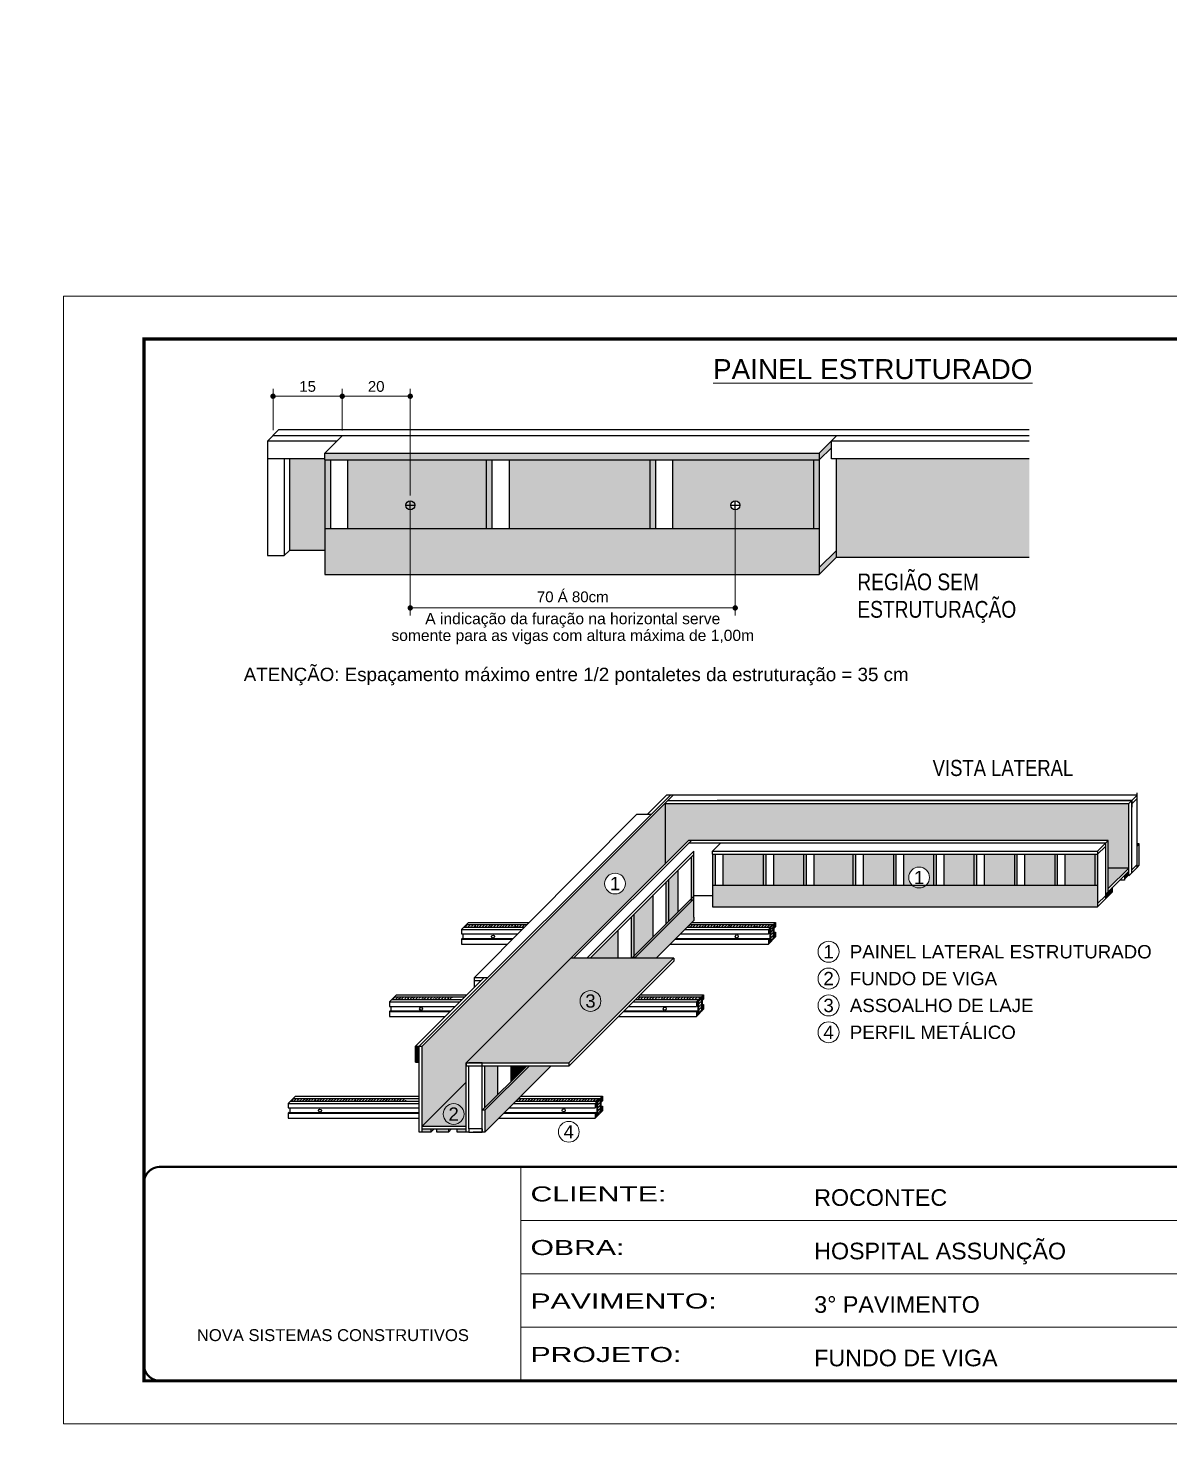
# Model space of a CAD drawing. Extents: x 2216 to 194001, y 226 to 38185.
# Drawn here: x 6939 to 8000, y 3647 to 4971 of the extents above; entities that cross this region are included whole.
import ezdxf
from ezdxf.enums import TextEntityAlignment as Align

# ---------------------------------------------------------------- set-up
doc = ezdxf.new("R2010")
doc.units = 0
doc.linetypes.add('CONTINUO', pattern=[0])
doc.linetypes.add('DASHED', pattern=[0.75, 0.5, -0.25])
doc.layers.add('00 - FELIPE', color=2, linetype='Continuous', plot=False)
for name, color, linetype, lineweight in [('CARIMBO', 255, 'Continuous', 9), ('Demarcação 1', 251, 'Continuous', 9), ('Folhas', 255, 'Continuous', 9), ('Romaneio', 3, 'Continuous', 13), ('SARRAFO DE PRESSAO', 251, 'DASHED', 9)]:
    doc.layers.add(name, color=color, linetype=linetype, lineweight=lineweight)
doc.layers.add('COTA', color=241, linetype='Continuous')
doc.layers.add('Painéis', color=200, linetype='Continuous')
doc.layers.add('Demarcação 2', color=7, linetype='Continuous', lineweight=9, true_color=0xe0e0e0)
doc.styles.add('ARIAL', font='arial.ttf')
doc.styles.add('CESAR1', font='arial.ttf', dxfattribs={"oblique": 15})
doc.styles.add('COTA TECNICA', font='techl___.ttf', dxfattribs={"height": 10})
doc.styles.add('COTA TECNICA-50', font='techl___.ttf', dxfattribs={"height": 10})
doc.styles.get("Standard").update_dxf_attribs({"font": 'arial.ttf'})
doc.styles.add('Tecnologia', font='')
doc.styles.add('texto', font='ARIALN.TTF')
doc.styles.get('Tecnologia').set_extended_font_data('Forgotten Futurist')
doc.dimstyles.new('1x', dxfattribs={"dimtxt": 10, "dimasz": 5, "dimexe": 7, "dimexo": 5, "dimgap": 4, "dimtad": 1, "dimdec": 1, "dimdsep": 46, "dimtxsty": 'Standard', "dimblk": 'DOT', "dimcen": 0.09, "dimclrd": 4, "dimclre": 4, "dimclrt": 2, "dimadec": 0, "dimazin": 2, "dimtfac": 1, "dimtdec": 1, "dimtmove": 0, "dimatfit": 3, "dimldrblk": 'DOT', "dimfxl": 1, "dimtolj": 1, "dimtzin": 0, "dimlwd": 9, "dimlwe": 9, "dimarcsym": 0})
doc.dimstyles.new('PAINEL', dxfattribs={"dimtxt": 10, "dimasz": 3, "dimexe": 3, "dimexo": 3, "dimgap": 3, "dimtad": 1, "dimdec": 1, "dimzin": 12, "dimdsep": 46, "dimtxsty": 'COTA TECNICA', "dimblk1": 'OBLIQUE', "dimblk2": 'OBLIQUE', "dimsah": 1, "dimcen": 0.9, "dimclrd": 4, "dimclre": 4, "dimclrt": 240, "dimadec": 1, "dimazin": 3, "dimtfac": 1, "dimtdec": 1, "dimtmove": 0, "dimatfit": 3, "dimfxl": 1, "dimtolj": 1, "dimtzin": 12, "dimarcsym": 0})
pattern_1 = [(45, (4763.6894, 52361.1118), (0.99436891, 3.64601934), [4.6875, -0.9375, 0, -0.9375])]

# ---------------------------------------------------------------- blocks, each defined once
blk = doc.blocks.new('9999999999')
at = {"color": 30, "linetype": 'CONTINUO'}
for p, q in [((98564.6, 34230.2), (98564.6, 34429.4)), ((98564.6, 34379.6), (99584, 34379.6)), ((98564.6, 34329.8), (99488, 34329.8)), ((99584, 34329.8), (99488, 34329.8)), ((99488, 34329.8), (99488, 34230.2)), ((98564.6, 34280), (99488, 34280))]:
    blk.add_line(p, q, dxfattribs=at)
at = {"color": 30, "linetype": 'CONTINUO', "const_width": 2}
blk.add_lwpolyline([(99584, 34230.2), (99584, 34414.4, 0.414214), (99569, 34429.4), (98229, 34429.4, 0.414214), (98214, 34414.4), (98214, 34245.2, 0.414214), (98229, 34230.2), (99584, 34230.2)], format="xyb", dxfattribs=at)
at = {"layer": 'Folhas'}
blk.add_lwpolyline([(98139, 34190.2), (99624, 34190.2), (99624, 35240.2), (98139, 35240.2)], close=True, dxfattribs=at)
at = {"layer": 'Folhas', "color": 30, "const_width": 3}
blk.add_lwpolyline([(98214, 34230.2), (99584, 34230.2), (99584, 35200.2), (98214, 35200.2)], close=True, dxfattribs=at)
at = {"color": 7, "linetype": 'Continuous', "ltscale": 5, "style": 'ARIAL'}
for s, height, p in [('ROCONTEC', 15.48, (98837.7, 34393.1)), ('HOSPITAL ASSUNÇÃO', 15.483, (98837.7, 34343.3)), ('3° PAVIMENTO', 15.483, (98837.7, 34293.5)), ('NOVA SISTEMAS CONSTRUTIVOS', 11.059, (98263.2, 34267.2)), ('FUNDO DE VIGA', 15.483, (98837.7, 34243.7))]:
    blk.add_text(s, height=height, dxfattribs=at).set_placement(p)
at = {"layer": 'Folhas', "color": 7, "style": 'Tecnologia', "width": 1.5}
for s, p in [('CLIENTE:', (98573.7, 34397.2)), ('OBRA:', (98573.7, 34347.3)), ('PAVIMENTO:', (98573.7, 34297.5)), ('PROJETO:', (98573.7, 34247.7))]:
    blk.add_text(s, height=14, dxfattribs=at).set_placement(p)
blk = doc.blocks.new('_Dot')
at = {"color": 0, "linetype": 'ByBlock', "lineweight": -2}
blk.add_line((-0.5, 0), (-1, 0), dxfattribs=at)
at = {"color": 0, "linetype": 'ByBlock', "const_width": 0.5}
blk.add_lwpolyline([(-0.25, 0, 1), (0.25, 0, 1)], format="xyb", close=True, dxfattribs=at)
blk = doc.blocks.new('*D96')
at = {"layer": 'COTA', "color": 4, "lineweight": 9, "transparency": 16777216}
for p, q in [((7166.3, 4597), (7166.3, 4635.5)), ((7230.7, 4596.7), (7230.7, 4635.5)), ((7171.3, 4628.5), (7225.7, 4628.5))]:
    blk.add_line(p, q, dxfattribs=at)
at = {"layer": 'Defpoints', "color": 0, "transparency": 16777216}
for p in [(7230.7, 4628.5), (7166.3, 4592), (7230.7, 4591.7)]:
    blk.add_point(p, dxfattribs=at)
at = {"layer": 'COTA', "color": 4, "lineweight": 9, "transparency": 16777216, "xscale": 5, "yscale": 5, "zscale": 5, "rotation": 180}
blk.add_blockref('_Dot', (7166.3, 4628.5), dxfattribs=at)
at = {"layer": 'COTA', "color": 4, "lineweight": 9, "transparency": 16777216, "xscale": 5, "yscale": 5, "zscale": 5}
blk.add_blockref('_Dot', (7230.7, 4628.5), dxfattribs=at)
at = {"layer": 'COTA', "color": 2, "transparency": 16777216, "insert": (7198.5, 4637.6), "char_height": 10, "attachment_point": 5}
blk.add_mtext('\\A1;15', dxfattribs=at)
blk = doc.blocks.new('*D97')
at = {"layer": 'COTA', "color": 4, "lineweight": 9, "transparency": 16777216}
for p, q in [((7230.7, 4596.7), (7230.7, 4635.5)), ((7294, 4536.2), (7294, 4635.5)), ((7235.7, 4628.5), (7289, 4628.5))]:
    blk.add_line(p, q, dxfattribs=at)
at = {"layer": 'Defpoints', "color": 0, "transparency": 16777216}
for p in [(7294, 4628.5), (7230.7, 4591.7), (7294, 4531.2)]:
    blk.add_point(p, dxfattribs=at)
at = {"layer": 'COTA', "color": 4, "lineweight": 9, "transparency": 16777216, "xscale": 5, "yscale": 5, "zscale": 5, "rotation": 180}
blk.add_blockref('_Dot', (7230.7, 4628.5), dxfattribs=at)
at = {"layer": 'COTA', "color": 4, "lineweight": 9, "transparency": 16777216, "xscale": 5, "yscale": 5, "zscale": 5}
blk.add_blockref('_Dot', (7294, 4628.5), dxfattribs=at)
at = {"layer": 'COTA', "color": 2, "transparency": 16777216, "insert": (7262.3, 4637.6), "char_height": 10, "attachment_point": 5}
blk.add_mtext('\\A1;20', dxfattribs=at)
blk = doc.blocks.new('*D98')
at = {"layer": 'COTA', "color": 4, "lineweight": 9, "transparency": 16777216}
for p, q in [((7294, 4526.2), (7294, 4424.4)), ((7596.4, 4526.2), (7596.4, 4424.4)), ((7299, 4431.4), (7591.4, 4431.4))]:
    blk.add_line(p, q, dxfattribs=at)
at = {"layer": 'Defpoints', "color": 0, "transparency": 16777216}
for p in [(7294, 4531.2), (7596.4, 4531.2), (7596.4, 4431.4)]:
    blk.add_point(p, dxfattribs=at)
at = {"layer": 'COTA', "color": 4, "lineweight": 9, "transparency": 16777216, "xscale": 5, "yscale": 5, "zscale": 5, "rotation": 180}
blk.add_blockref('_Dot', (7294, 4431.4), dxfattribs=at)
at = {"layer": 'COTA', "color": 4, "lineweight": 9, "transparency": 16777216, "xscale": 5, "yscale": 5, "zscale": 5}
blk.add_blockref('_Dot', (7596.4, 4431.4), dxfattribs=at)
at = {"layer": 'COTA', "color": 2, "transparency": 16777216, "insert": (7445.2, 4441.7), "char_height": 10, "attachment_point": 5}
blk.add_mtext('\\A1;70 Á 80cm', dxfattribs=at)
blk = doc.blocks.new('_Oblique')
at = {"color": 0, "linetype": 'ByBlock', "lineweight": -2}
blk.add_line((-0.5, -0.5), (0.5, 0.5), dxfattribs=at)
blk = doc.blocks.new('*D240')
at = {"layer": '00 - FELIPE', "color": 4, "lineweight": -2, "transparency": 16777216}
for p, q in [((4670.3, 1925.6), (4670.3, 1893.9)), ((4715.3, 1925.6), (4715.3, 1893.9)), ((4670.3, 1896.9), (4715.3, 1896.9))]:
    blk.add_line(p, q, dxfattribs=at)
at = {"layer": 'Defpoints', "color": 0, "linetype": 'ByBlock', "transparency": 16777216}
for p in [(193755.2, 38185), (193999.2, 38185), (193999.2, 38154)]:
    blk.add_point(p, dxfattribs=at)
at = {"layer": 'Defpoints', "color": 0, "transparency": 16777216}
for p in [(4670.3, 1928.6), (4715.3, 1928.6), (4715.3, 1896.9)]:
    blk.add_point(p, dxfattribs=at)
at = {"layer": 'Romaneio', "color": 4, "linetype": 'ByBlock', "lineweight": -2, "transparency": 16777216}
for p, q in [((193755.2, 38182), (193755.2, 38151)), ((193999.2, 38182), (193999.2, 38151)), ((193755.2, 38154), (193999.2, 38154))]:
    blk.add_line(p, q, dxfattribs=at)
at = {"layer": '00 - FELIPE', "color": 4, "lineweight": -2, "transparency": 16777216, "xscale": 3, "yscale": 3, "zscale": 3, "rotation": 180}
blk.add_blockref('_Oblique', (4670.3, 1896.9), dxfattribs=at)
at = {"layer": '00 - FELIPE', "color": 4, "lineweight": -2, "transparency": 16777216, "xscale": 3, "yscale": 3, "zscale": 3}
blk.add_blockref('_Oblique', (4715.3, 1896.9), dxfattribs=at)
at = {"layer": 'Romaneio', "color": 4, "linetype": 'ByBlock', "lineweight": -2, "transparency": 16777216, "xscale": 3, "yscale": 3, "zscale": 3, "rotation": 180}
blk.add_blockref('_Oblique', (193755.2, 38154), dxfattribs=at)
at = {"layer": 'Romaneio', "color": 4, "linetype": 'ByBlock', "lineweight": -2, "transparency": 16777216, "xscale": 3, "yscale": 3, "zscale": 3}
blk.add_blockref('_Oblique', (193999.2, 38154), dxfattribs=at)
at = {"layer": '00 - FELIPE', "color": 240, "transparency": 16777216, "insert": (4692.8, 1905), "char_height": 10, "attachment_point": 5, "style": 'COTA TECNICA'}
blk.add_mtext('\\A1;45', dxfattribs=at)
at = {"layer": 'Romaneio', "color": 240, "linetype": 'ByBlock', "transparency": 16777216, "insert": (193877.2, 38162.1), "char_height": 10, "attachment_point": 5, "style": 'COTA TECNICA-50'}
blk.add_mtext('\\A1;244', dxfattribs=at)
blk = doc.blocks.new('*D241')
at = {"layer": '00 - FELIPE', "color": 4, "lineweight": -2, "transparency": 16777216}
for p, q in [((4715.3, 1925.6), (4715.3, 1893.9)), ((4959.4, 1925.6), (4959.4, 1893.9)), ((4715.3, 1896.9), (4959.4, 1896.9))]:
    blk.add_line(p, q, dxfattribs=at)
at = {"layer": 'Defpoints', "color": 0, "linetype": 'ByBlock', "transparency": 16777216}
for p in [(193755.2, 38185), (193999.2, 38185), (193755.2, 38125.7)]:
    blk.add_point(p, dxfattribs=at)
at = {"layer": 'Defpoints', "color": 0, "transparency": 16777216}
for p in [(4715.3, 1928.6), (4959.4, 1928.6), (4959.4, 1896.9)]:
    blk.add_point(p, dxfattribs=at)
at = {"layer": 'Painéis', "color": 4, "linetype": 'ByBlock', "lineweight": -2, "transparency": 16777216}
for p, q in [((193755.2, 38182), (193755.2, 38122.7)), ((193999.2, 38182), (193999.2, 38122.7)), ((193999.2, 38125.7), (193755.2, 38125.7))]:
    blk.add_line(p, q, dxfattribs=at)
at = {"layer": '00 - FELIPE', "color": 4, "lineweight": -2, "transparency": 16777216, "xscale": 3, "yscale": 3, "zscale": 3, "rotation": 180}
blk.add_blockref('_Oblique', (4715.3, 1896.9), dxfattribs=at)
at = {"layer": '00 - FELIPE', "color": 4, "lineweight": -2, "transparency": 16777216, "xscale": 3, "yscale": 3, "zscale": 3}
blk.add_blockref('_Oblique', (4959.4, 1896.9), dxfattribs=at)
at = {"layer": 'Painéis', "color": 4, "linetype": 'ByBlock', "lineweight": -2, "transparency": 16777216, "xscale": 3, "yscale": 3, "zscale": 3, "rotation": 180}
blk.add_blockref('_Oblique', (193755.2, 38125.7), dxfattribs=at)
at = {"layer": 'Painéis', "color": 4, "linetype": 'ByBlock', "lineweight": -2, "transparency": 16777216, "xscale": 3, "yscale": 3, "zscale": 3}
blk.add_blockref('_Oblique', (193999.2, 38125.7), dxfattribs=at)
at = {"layer": '00 - FELIPE', "color": 240, "transparency": 16777216, "insert": (4837.4, 1905), "char_height": 10, "attachment_point": 5, "style": 'COTA TECNICA'}
blk.add_mtext('\\A1;244', dxfattribs=at)
at = {"layer": 'Painéis', "color": 240, "linetype": 'ByBlock', "transparency": 16777216, "insert": (193877.2, 38133.8), "char_height": 10, "attachment_point": 5, "style": 'COTA TECNICA-50'}
blk.add_mtext('\\A1;2X', dxfattribs=at)

msp = doc.modelspace()

# ---------------------------------------------------------------- hatches: boundary and pattern name
for points in [[(7685.88, 4580.44), (7685.88, 4586.82), (7674.53, 4575.56), (7674.53, 4569.18)], [(7516.93, 4505.47), (7522.25, 4505.47), (7522.25, 4569.18), (7516.93, 4569.18)], [(7962.78, 4182.13), (7962.78, 4186.32), (7958.55, 4182.13), (7958.55, 4177.93)], [(7947.62, 4171.28), (7941.63, 4165.35), (7941.63, 4161.15), (7947.62, 4167.09)], [(7302.39, 4023.31), (7298.73, 4023.31), (7298.73, 4008.45), (7302.39, 4008.45)]]:
    msp.add_hatch(color=256).paths.add_polyline_path(points)
at = {"linetype": 'ByBlock', "ltscale": 2}
for points in [[(7214.36, 4505.47), (7219.69, 4505.47), (7219.69, 4569.07), (7214.36, 4569.07)], [(7674.53, 4575.56), (7214.47, 4575.56), (7214.47, 4569.18), (7674.53, 4569.18)], [(7364.54, 4505.47), (7369.87, 4505.47), (7369.87, 4569.07), (7364.54, 4569.07)], [(7972.41, 4211.92), (7970.4, 4211.92), (7970.4, 4209.68)], [(7555.49, 4157.98), (7557.85, 4160.33), (7557.85, 4201.77), (7555.49, 4199.42)], [(7575.14, 4173.22), (7577.58, 4173.22), (7577.58, 4201.93), (7575.14, 4201.93)], [(7622.42, 4173.22), (7624.86, 4173.22), (7624.86, 4201.93), (7622.42, 4201.93)], [(7659.95, 4173.22), (7662.39, 4173.22), (7662.39, 4201.93), (7659.95, 4201.93)], [(7705.89, 4173.22), (7708.33, 4173.22), (7708.33, 4201.93), (7705.89, 4201.93)], [(7743.42, 4173.22), (7745.86, 4173.22), (7745.86, 4201.93), (7743.42, 4201.93)], [(7780.95, 4173.22), (7783.39, 4173.22), (7783.39, 4201.93), (7780.95, 4201.93)], [(7818.49, 4173.22), (7820.93, 4173.22), (7820.93, 4201.93), (7818.49, 4201.93)], [(7856.02, 4173.22), (7858.46, 4173.22), (7858.46, 4201.93), (7856.02, 4201.93)], [(7893.55, 4173.22), (7895.99, 4173.22), (7895.99, 4201.93), (7893.55, 4201.93)], [(7931.09, 4173.21), (7933.53, 4173.21), (7933.53, 4201.93), (7931.09, 4201.93)], [(7532.16, 4137.12), (7534.51, 4139.47), (7534.51, 4178.77), (7532.16, 4176.42)], [(7555.6, 4158.09), (7555.6, 4160.57), (7502.21, 4107.17), (7502.21, 4105.28), (7502.79, 4105.28)], [(7502.1, 4146.02), (7499.75, 4143.67), (7499.75, 4105.17), (7502.1, 4105.17)], [(7404.93, 4005.15), (7402.37, 4005.15), (7360.91, 3963.7), (7363.48, 3963.7)], [(7387.72, 3990.51), (7390.08, 3992.86), (7390.08, 4005.04), (7387.72, 4005.04)]]:
    msp.add_hatch(color=256, dxfattribs=at).paths.add_polyline_path(points)
h = msp.add_hatch(color=256)
h.paths.add_polyline_path([(7674.53, 4468.93), (7674.53, 4462.55), (7690.75, 4478.65), (7690.75, 4485.02)])
h.paths.add_polyline_path([(7669.2, 4505.47), (7674.53, 4505.47), (7674.53, 4569.18), (7669.2, 4569.18)])
at = {"linetype": 'Continuous', "ltscale": 1.5}
h = msp.add_hatch(dxfattribs=at)
h.set_pattern_fill('ANSI36', color=256, scale=15, style=0)
h.set_pattern_definition(pattern_1)
h.paths.add_polyline_path([(7346.16, 4136.6), (7343.65, 4134.1), (7400.22, 4134.1), (7402.71, 4136.6)])
h = msp.add_hatch(dxfattribs=at)
h.set_pattern_fill('ANSI36', color=256, scale=15, style=0)
h.set_pattern_definition(pattern_1)
h.paths.add_polyline_path([(7631.85, 4136.6), (7554.12, 4136.6), (7551.61, 4134.1), (7629.34, 4134.1)])
h.paths.add_polyline_path([(7631.85, 4136.6), (7629.34, 4134.1), (7629.34, 4120.48), (7631.85, 4122.99)])
h = msp.add_hatch(dxfattribs=at)
h.set_pattern_fill('ANSI36', color=256, scale=15, style=0)
h.set_pattern_definition(pattern_1)
h.paths.add_polyline_path([(7279.18, 4069.23), (7276.67, 4066.73), (7333.24, 4066.73), (7335.73, 4069.23)])
h = msp.add_hatch(dxfattribs=at)
h.set_pattern_fill('ANSI36', color=256, scale=15, style=0)
h.set_pattern_definition(pattern_1)
h.paths.add_polyline_path([(7564.87, 4069.23), (7562.36, 4066.73), (7562.36, 4053.11), (7564.87, 4055.62)])
h.paths.add_polyline_path([(7505.86, 4069.23), (7503.36, 4066.73), (7562.36, 4066.73), (7564.87, 4069.23)])
h = msp.add_hatch(dxfattribs=at)
h.set_pattern_fill('ANSI36', color=256, scale=15, style=0)
h.set_pattern_definition(pattern_1)
h.paths.add_polyline_path([(7185.1, 3974.61), (7182.6, 3972.1), (7290.07, 3972.1), (7290.07, 3974.61)])
h = msp.add_hatch(dxfattribs=at)
h.set_pattern_fill('ANSI36', color=256, scale=15, style=0)
h.set_pattern_definition(pattern_1)
h.paths.add_polyline_path([(7470.79, 3974.61), (7468.29, 3972.1), (7468.29, 3958.49), (7470.79, 3961)])
h.paths.add_polyline_path([(7394.69, 3974.61), (7392.18, 3972.1), (7468.29, 3972.1), (7470.79, 3974.61)])
at = {"linetype": 'ByBlock', "ltscale": 2}
h = msp.add_hatch(color=256, dxfattribs=at)
h.paths.add_polyline_path([(7313.18, 3946.32), (7304.96, 3946.32), (7304.96, 3943.4), (7313.18, 3943.4)])
h.paths.add_polyline_path([(7329.47, 3946.32), (7318.69, 3946.32), (7318.69, 3943.4), (7329.47, 3943.4)])
h.paths.add_polyline_path([(7346.02, 3946.32), (7337.8, 3946.32), (7337.8, 3943.4), (7346.02, 3943.4)])
at = {"layer": 'Demarcação 1'}
h = msp.add_hatch(color=256, dxfattribs=at)
h.paths.add_polyline_path([(7324.69, 3960.21, 1), (7344.04, 3960.21, 1)], flags=17)
h.paths.add_polyline_path([(7346.02, 4007.92), (7531.07, 4192.96), (7531.07, 4249.43), (7531.07, 4249.43), (7304.96, 4023.32), (7304.96, 3948.88), (7346.02, 3989.95)])
h.paths.add_polyline_path([(7474.88, 4174.75, -1), (7494.24, 4174.75, -1)], flags=16)
h.paths.add_polyline_path([(7326.49, 3950.96), (7342.24, 3950.96), (7342.24, 3969.52), (7326.49, 3969.52)], flags=24)
h.paths.add_polyline_path([(7476.68, 4165.5), (7492.44, 4165.5), (7492.44, 4184.05), (7476.68, 4184.05)], flags=24)
for points in [[(7531.07, 4192.96), (7553, 4214.89), (7943.57, 4214.89), (7943.57, 4189.27), (7962.78, 4189.27), (7962.78, 4249.43), (7531.07, 4249.43)], [(7943.57, 4189.27), (7943.57, 4170.21), (7962.78, 4189.27)]]:
    msp.add_hatch(color=256, dxfattribs=at).paths.add_polyline_path(points)
h = msp.add_hatch(color=256, dxfattribs=at)
h.paths.add_polyline_path([(7304.96, 3948.88), (7346.02, 3948.88), (7346.02, 3989.95)])
h.paths.add_polyline_path([(7324.69, 3960.21, -1), (7344.04, 3960.21, -1)], flags=16)
h.paths.add_polyline_path([(7326.49, 3950.96), (7342.24, 3950.96), (7342.24, 3969.52), (7326.49, 3969.52)], flags=24)
at = {"layer": 'Demarcação 2'}
for points in [[(7214.47, 4569.19), (7214.47, 4569.19), (7214.47, 4569.19), (7214.47, 4570.25), (7181.48, 4570.25), (7181.48, 4485.03), (7214.47, 4485.03)], [(7236.02, 4505.47), (7364.65, 4505.47), (7364.65, 4569.18), (7236.02, 4569.18)], [(7386.2, 4505.47), (7516.93, 4505.47), (7516.93, 4569.18), (7386.2, 4569.18)], [(7690.75, 4570.25), (7690.75, 4478.65), (7870.03, 4478.65), (7870.03, 4570.25)], [(7674.53, 4505.47), (7214.47, 4505.47), (7214.47, 4468.93), (7214.47, 4462.56), (7674.53, 4462.55)], [(7585.12, 4173.22), (7622.53, 4173.22), (7622.53, 4202.04), (7585.12, 4202.04)], [(7632.39, 4173.22), (7660.06, 4173.22), (7660.06, 4202.04), (7632.39, 4202.04)], [(7669.93, 4173.22), (7705.99, 4173.22), (7705.99, 4202.04), (7669.93, 4202.04)], [(7715.86, 4173.22), (7743.53, 4173.22), (7743.53, 4202.04), (7715.86, 4202.04)], [(7790.93, 4173.22), (7818.59, 4173.22), (7818.59, 4202.04), (7790.93, 4202.04)], [(7828.46, 4173.22), (7856.13, 4173.22), (7856.13, 4202.04), (7828.46, 4202.04)], [(7865.99, 4173.22), (7893.66, 4173.22), (7893.66, 4202.04), (7865.99, 4202.04)], [(7903.53, 4173.22), (7931.19, 4173.21), (7931.19, 4202.04), (7903.53, 4202.04)], [(7534.61, 4139.58), (7543.28, 4148.25), (7543.28, 4187.21), (7534.61, 4178.54)], [(7933.63, 4173.21), (7773.96, 4173.22, -0.3830345), (7761.03, 4173.22), (7575.25, 4173.22), (7575.25, 4153.22), (7933.63, 4153.21)], [(7502.21, 4107.17), (7519.94, 4124.91), (7519.94, 4163.87), (7502.21, 4146.13)], [(7557.95, 4143.36), (7557.95, 4160.44), (7502.79, 4105.28), (7522.79, 4105.28), (7557.95, 4140.43)], [(7461.35, 4105.28), (7487.53, 4105.28), (7487.53, 4131.46)], [(7363.26, 3966.05), (7375.51, 3978.29), (7375.51, 4005.15), (7363.26, 4005.15)], [(7425.23, 4005.15), (7419.75, 4005.15), (7404.93, 4005.15), (7363.48, 3963.7), (7363.48, 3943.4)], [(7390.18, 3992.97), (7402.37, 4005.15), (7390.18, 4005.15)]]:
    msp.add_hatch(color=256, dxfattribs=at).paths.add_polyline_path(points)
h = msp.add_hatch(color=256, dxfattribs=at)
h.paths.add_polyline_path([(7592.25, 4527.01, -1), (7600.62, 4527.01, -1)], flags=16)
h.paths.add_polyline_path([(7538.48, 4505.47), (7669.2, 4505.47), (7669.2, 4569.18), (7538.48, 4569.18)])
h = msp.add_hatch(color=256, dxfattribs=at)
h.paths.add_polyline_path([(7777.18, 4180.42, -1), (7757.82, 4180.42, -1)], flags=16)
h.paths.add_polyline_path([(7759.62, 4171.16), (7775.38, 4171.16), (7775.38, 4189.72), (7759.62, 4189.72)], flags=24)
h.paths.add_polyline_path([(7753.39, 4173.22), (7781.06, 4173.22), (7781.06, 4202.04), (7753.39, 4202.04)])
h = msp.add_hatch(color=256, dxfattribs=at)
h.paths.add_polyline_path([(7346.02, 4007.92), (7348.59, 4007.92), (7360.91, 4007.92), (7441.66, 4007.92), (7539.03, 4105.28), (7443.39, 4105.28)])
h.paths.add_polyline_path([(7453.76, 4055.9), (7469.63, 4055.9), (7469.63, 4074.78), (7453.76, 4074.78)], flags=24)

# ---------------------------------------------------------------- linework, layer by layer
at = {"linetype": 'ByBlock', "ltscale": 2}
for p, q in [((7161.04, 4586.82), (7171.48, 4597.26)), ((7161.04, 4586.82), (7161.04, 4570.25)), ((7230.7, 4591.65), (7214.47, 4575.56)), ((7690.75, 4591.65), (7674.53, 4575.56)), ((7685.88, 4570.25), (7685.88, 4586.82)), ((7161.04, 4570.25), (7161.04, 4480.19)), ((7176.64, 4570.25), (7176.64, 4480.19)), ((7181.48, 4570.25), (7181.48, 4485.03)), ((7214.47, 4575.56), (7674.53, 4575.56)), ((7214.47, 4569.19), (7214.47, 4575.56)), ((7214.47, 4569.19), (7214.47, 4462.56)), ((7214.47, 4569.19), (7214.47, 4468.93)), ((7214.47, 4569.18), (7674.53, 4569.18)), ((7219.8, 4569.19), (7219.8, 4505.47)), ((7236.02, 4505.47), (7236.02, 4569.19)), ((7364.65, 4569.19), (7364.65, 4505.47)), ((7369.98, 4569.19), (7369.98, 4505.47)), ((7386.2, 4505.47), (7386.2, 4569.19)), ((7516.93, 4569.18), (7516.93, 4505.47)), ((7522.25, 4569.18), (7522.25, 4505.47)), ((7538.48, 4505.47), (7538.48, 4569.18)), ((7669.2, 4569.18), (7669.2, 4505.47)), ((7685.88, 4580.44), (7674.53, 4569.18)), ((7674.53, 4575.56), (7674.53, 4462.55)), ((7690.75, 4478.65), (7690.75, 4570.25)), ((7176.64, 4480.19), (7181.48, 4485.03)), ((7214.47, 4485.03), (7181.48, 4485.03)), ((7214.47, 4485.03), (7181.48, 4485.03)), ((7690.75, 4485.02), (7674.53, 4468.93)), ((7690.75, 4478.65), (7674.53, 4462.55)), ((7970.4, 4254.12), (7965.35, 4249.11)), ((7445.95, 4105.28), (7555.57, 4214.89)), ((7582.68, 4212.33), (7575.25, 4204.96)), ((7941.06, 4212.33), (7933.63, 4204.96)), ((7941.06, 4212.33), (7943.57, 4214.89)), ((7941.06, 4212.33), (7941.06, 4160.58)), ((7970.4, 4209.68), (7972.41, 4211.92)), ((7972.41, 4211.92), (7970.4, 4211.92)), ((7972.41, 4191.92), (7972.41, 4211.92)), ((7555.6, 4158.09), (7555.6, 4199.53)), ((7557.95, 4143.36), (7557.95, 4201.88)), ((7575.25, 4204.96), (7933.63, 4204.96)), ((7575.25, 4202.04), (7575.25, 4204.96)), ((7575.25, 4202.04), (7933.63, 4202.04)), ((7575.25, 4202.04), (7575.25, 4153.22)), ((7575.25, 4202.04), (7575.25, 4173.22)), ((7577.69, 4202.04), (7577.69, 4173.22)), ((7585.12, 4173.22), (7585.12, 4202.04)), ((7622.53, 4202.04), (7622.53, 4173.22)), ((7624.97, 4202.04), (7624.97, 4173.22)), ((7632.39, 4173.22), (7632.39, 4202.04)), ((7660.06, 4202.04), (7660.06, 4173.22)), ((7662.5, 4202.04), (7662.5, 4173.22)), ((7669.93, 4173.22), (7669.93, 4202.04)), ((7705.99, 4202.04), (7705.99, 4173.22)), ((7708.43, 4202.04), (7708.43, 4173.22)), ((7715.86, 4173.22), (7715.86, 4202.04)), ((7743.53, 4202.04), (7743.53, 4173.22)), ((7745.97, 4202.04), (7745.97, 4173.22)), ((7753.39, 4173.22), (7753.39, 4202.04)), ((7781.06, 4202.04), (7781.06, 4173.22)), ((7783.5, 4202.04), (7783.5, 4173.22)), ((7790.93, 4173.22), (7790.93, 4202.04)), ((7818.59, 4202.04), (7818.59, 4173.22)), ((7821.03, 4202.04), (7821.03, 4173.22)), ((7828.46, 4173.22), (7828.46, 4202.04)), ((7856.13, 4202.04), (7856.13, 4173.22)), ((7858.57, 4202.04), (7858.57, 4173.22)), ((7865.99, 4173.22), (7865.99, 4202.04)), ((7893.66, 4202.04), (7893.66, 4173.22)), ((7896.1, 4202.04), (7896.1, 4173.22)), ((7903.53, 4173.22), (7903.53, 4202.04)), ((7931.19, 4202.04), (7931.19, 4173.21)), ((7941.06, 4209.41), (7933.63, 4202.04)), ((7933.63, 4204.96), (7933.63, 4202.04)), ((7933.63, 4202.04), (7933.63, 4153.21)), ((7543.28, 4148.25), (7543.28, 4187.21)), ((7970.4, 4189.68), (7962.78, 4182.13)), ((7970.4, 4189.68), (7972.41, 4191.92)), ((7532.26, 4137.23), (7532.26, 4176.52)), ((7534.61, 4139.58), (7534.61, 4178.87)), ((7557.95, 4162.92), (7500.32, 4105.28)), ((7519.94, 4124.91), (7519.94, 4164.2)), ((7575.25, 4163.5), (7557.95, 4163.5)), ((7941.06, 4163.5), (7933.63, 4156.13)), ((7941.06, 4160.58), (7933.63, 4153.21)), ((7947.62, 4167.09), (7937.24, 4156.79)), ((7943.57, 4163.07), (7941.06, 4160.58)), ((7502.21, 4105.28), (7502.21, 4146.13)), ((7341.58, 4132.03), (7341.58, 4127.84)), ((7341.58, 4132.03), (7384.83, 4132.03)), ((7341.58, 4132.03), (7398.16, 4132.03)), ((7343.65, 4134.1), (7400.22, 4134.1)), ((7346.16, 4136.6), (7402.71, 4136.6)), ((7348.23, 4138.67), (7404.77, 4138.67)), ((7499.85, 4105.28), (7499.85, 4143.78)), ((7549.54, 4132.03), (7627.27, 4132.03)), ((7551.61, 4134.1), (7629.34, 4134.1)), ((7554.12, 4136.6), (7631.85, 4136.6)), ((7556.18, 4138.67), (7633.92, 4138.67)), ((7557.95, 4143.36), (7557.95, 4140.43)), ((7627.27, 4132.03), (7627.27, 4127.84)), ((7627.91, 4131.75), (7627.91, 4128.47)), ((7628.72, 4132.56), (7628.72, 4120.63)), ((7629.34, 4134.1), (7629.34, 4120.48)), ((7631.85, 4136.6), (7631.85, 4122.99)), ((7632.47, 4136.31), (7632.47, 4124.39)), ((7632.47, 4133.85), (7633.29, 4133.85)), ((7633.29, 4137.13), (7633.29, 4133.85)), ((7341.58, 4127.84), (7393.99, 4127.84)), ((7341.58, 4122.96), (7389.15, 4122.96)), ((7341.58, 4118.41), (7371.29, 4118.41)), ((7341.58, 4118.41), (7384.63, 4118.41)), ((7342.22, 4123.6), (7389.79, 4123.6)), ((7343.03, 4127.84), (7343.03, 4123.6)), ((7535.93, 4118.41), (7627.27, 4118.41)), ((7540.48, 4122.96), (7627.27, 4122.96)), ((7541.12, 4123.6), (7627.91, 4123.6)), ((7545.35, 4127.84), (7627.27, 4127.84)), ((7627.91, 4120.63), (7628.72, 4120.63)), ((7632.47, 4129.61), (7633.92, 4129.61)), ((7632.47, 4128.98), (7633.29, 4128.98)), ((7632.47, 4125.21), (7633.29, 4125.21)), ((7633.29, 4128.98), (7633.29, 4125.21)), ((7539.15, 4105.28), (7539.15, 4102.52)), ((7353.72, 4078.31), (7353.72, 4087.33)), ((7353.72, 4084.41), (7359.82, 4084.41)), ((7276.67, 4066.73), (7342.14, 4066.73)), ((7279.18, 4069.23), (7344.65, 4069.23)), ((7281.25, 4071.3), (7346.71, 4071.3)), ((7503.34, 4066.73), (7562.36, 4066.73)), ((7505.84, 4069.23), (7564.87, 4069.23)), ((7507.91, 4071.3), (7566.94, 4071.3)), ((7561.74, 4065.19), (7561.74, 4053.26)), ((7562.36, 4066.73), (7562.36, 4053.11)), ((7564.87, 4069.23), (7564.87, 4055.62)), ((7565.49, 4068.94), (7565.49, 4057.02)), ((7565.49, 4066.48), (7566.31, 4066.48)), ((7566.31, 4069.76), (7566.31, 4066.48)), ((7274.6, 4064.66), (7317.85, 4064.66)), ((7274.6, 4064.66), (7340.07, 4064.66)), ((7274.6, 4064.66), (7274.6, 4060.47)), ((7274.6, 4060.47), (7335.88, 4060.47)), ((7274.6, 4055.59), (7331.01, 4055.59)), ((7275.24, 4056.23), (7331.65, 4056.23)), ((7276.05, 4060.47), (7276.05, 4056.23)), ((7492.21, 4055.59), (7560.29, 4055.59)), ((7492.85, 4056.23), (7560.93, 4056.23)), ((7497.08, 4060.47), (7560.29, 4060.47)), ((7501.27, 4064.66), (7560.29, 4064.66)), ((7560.29, 4064.66), (7560.29, 4060.47)), ((7560.93, 4064.38), (7560.93, 4061.1)), ((7560.93, 4053.26), (7561.74, 4053.26)), ((7565.49, 4062.24), (7566.94, 4062.24)), ((7565.49, 4061.61), (7566.31, 4061.61)), ((7565.49, 4057.84), (7566.31, 4057.84)), ((7566.31, 4061.61), (7566.31, 4057.84)), ((7274.6, 4051.04), (7304.31, 4051.04)), ((7274.6, 4051.04), (7326.46, 4051.04)), ((7487.66, 4051.04), (7560.29, 4051.04)), ((7298.73, 4008.45), (7298.73, 4023.31)), ((7302.39, 4023.32), (7304.96, 4023.32)), ((7298.73, 4008.45), (7302.39, 4008.45)), ((7346.02, 4007.92), (7348.59, 4007.92)), ((7351.81, 4005.15), (7419.75, 4005.15)), ((7360.91, 3946.32), (7360.91, 4005.15)), ((7363.26, 3966.05), (7363.26, 4005.02)), ((7375.51, 3978.29), (7375.51, 4005.15)), ((7387.83, 3990.61), (7387.83, 4005.15)), ((7390.18, 3992.97), (7390.18, 4005.15)), ((7441.66, 4007.92), (7441.66, 4005.15)), ((7185.1, 3974.61), (7302.39, 3974.61)), ((7187.17, 3976.68), (7302.39, 3976.68)), ((7394.69, 3974.61), (7470.79, 3974.61)), ((7396.76, 3976.68), (7472.86, 3976.68)), ((7470.79, 3974.61), (7470.79, 3961)), ((7471.42, 3974.32), (7471.42, 3962.39)), ((7472.24, 3975.14), (7472.24, 3971.86)), ((7180.53, 3970.03), (7276.74, 3970.03)), ((7180.53, 3970.03), (7302.39, 3970.03)), ((7180.53, 3970.03), (7180.53, 3965.84)), ((7180.53, 3965.84), (7302.39, 3965.84)), ((7180.53, 3960.97), (7302.39, 3960.97)), ((7181.17, 3961.61), (7302.39, 3961.61)), ((7181.97, 3965.84), (7181.97, 3961.61)), ((7182.6, 3972.1), (7302.39, 3972.1)), ((7381.05, 3960.97), (7466.22, 3960.97)), ((7381.69, 3961.61), (7466.86, 3961.61)), ((7385.92, 3965.84), (7466.22, 3965.84)), ((7390.12, 3970.03), (7466.22, 3970.03)), ((7392.18, 3972.1), (7468.29, 3972.1)), ((7466.22, 3970.03), (7466.22, 3965.84)), ((7466.86, 3969.76), (7466.86, 3966.48)), ((7467.66, 3970.56), (7467.66, 3958.64)), ((7468.29, 3972.1), (7468.29, 3958.49)), ((7471.42, 3971.86), (7472.24, 3971.86)), ((7471.42, 3967.61), (7472.86, 3967.61)), ((7471.42, 3966.99), (7472.24, 3966.99)), ((7471.42, 3963.21), (7472.24, 3963.21)), ((7472.24, 3966.99), (7472.24, 3963.21)), ((7180.53, 3956.42), (7276.74, 3956.42)), ((7180.53, 3956.42), (7302.39, 3956.42)), ((7360.91, 3946.32), (7360.91, 3943.4)), ((7376.5, 3956.42), (7466.22, 3956.42)), ((7466.86, 3958.64), (7467.66, 3958.64))]:
    msp.add_line(p, q, dxfattribs=at)
for p, q in [((7870.03, 4597.26), (7171.48, 4597.26)), ((7225.82, 4586.82), (7161.04, 4586.82)), ((7870.03, 4591.65), (7165.88, 4591.65)), ((7870.03, 4586.82), (7685.88, 4586.82)), ((7214.47, 4570.25), (7161.04, 4570.25)), ((7870.03, 4570.25), (7685.88, 4570.25)), ((7214.35, 4505.47), (7674.53, 4505.47)), ((7161.04, 4480.19), (7176.64, 4480.19)), ((7214.47, 4462.56), (7674.53, 4462.55)), ((7536.12, 4257.04), (7302.39, 4023.32)), ((7538.68, 4257.04), (7304.96, 4023.32)), ((7532.46, 4257.04), (7514.36, 4238.95)), ((7970.4, 4257.04), (7532.46, 4257.04)), ((7533.63, 4251.99), (7965.35, 4251.99)), ((7965.35, 4251.99), (7579.73, 4251.99)), ((7965.35, 4251.99), (7962.78, 4249.43)), ((7970.4, 4257.04), (7965.35, 4251.99)), ((7965.35, 4184.67), (7965.35, 4251.99)), ((7965.35, 4251.99), (7965.35, 4245.84)), ((7970.4, 4191.92), (7970.4, 4259.28)), ((7970.4, 4189.68), (7970.4, 4257.04)), ((7504.46, 4238.95), (7353.72, 4087.33)), ((7518.02, 4238.95), (7504.46, 4238.95)), ((7531.07, 4249.43), (7962.78, 4249.43)), ((7531.07, 4249.43), (7531.07, 4192.96)), ((7962.78, 4182.13), (7962.78, 4249.43)), ((7553, 4214.89), (7346.02, 4007.92)), ((7943.57, 4214.89), (7553, 4214.89)), ((7941.06, 4212.33), (7553, 4212.33)), ((7943.57, 4163.07), (7943.57, 4214.89)), ((7458.27, 4105.28), (7557.95, 4204.96)), ((7461.35, 4105.28), (7557.95, 4201.88)), ((7557.95, 4153.21), (7557.95, 4204.96)), ((7962.78, 4186.32), (7941.63, 4165.35)), ((7962.78, 4189.27), (7943.57, 4170.21)), ((7970.4, 4192.6), (7965.35, 4187.55)), ((7575.25, 4173.22), (7933.63, 4173.21)), ((7947.62, 4167.09), (7947.62, 4171.28)), ((7958.55, 4177.93), (7954.32, 4177.93)), ((7958.55, 4182.13), (7958.55, 4177.93)), ((7557.95, 4160.43), (7502.79, 4105.28)), ((7575.25, 4153.22), (7933.63, 4153.21)), ((7348.23, 4138.67), (7341.58, 4132.03)), ((7487.53, 4105.28), (7487.53, 4131.46)), ((7557.95, 4140.43), (7522.79, 4105.28)), ((7633.92, 4138.67), (7627.27, 4132.03)), ((7628.72, 4132.56), (7627.91, 4131.75)), ((7633.29, 4137.13), (7632.47, 4136.31)), ((7633.92, 4134.48), (7633.29, 4133.85)), ((7627.91, 4128.47), (7627.27, 4127.84)), ((7633.92, 4125.06), (7627.27, 4118.41)), ((7628.72, 4120.63), (7627.91, 4119.83)), ((7633.29, 4125.21), (7632.47, 4124.39)), ((7633.92, 4129.61), (7633.29, 4128.98)), ((7441.66, 4007.92), (7539.03, 4105.28)), ((7539.15, 4105.28), (7443.39, 4105.28)), ((7441.78, 4005.15), (7539.15, 4102.52)), ((7362.74, 4087.33), (7298.73, 4023.32)), ((7353.72, 4087.33), (7366.4, 4087.33)), ((7281.25, 4071.3), (7274.6, 4064.66)), ((7566.94, 4071.3), (7560.29, 4064.66)), ((7561.74, 4065.19), (7560.93, 4064.38)), ((7566.31, 4069.76), (7565.49, 4068.94)), ((7566.94, 4067.11), (7566.31, 4066.48)), ((7560.93, 4061.1), (7560.29, 4060.47)), ((7566.94, 4057.69), (7560.29, 4051.04)), ((7561.74, 4053.26), (7560.93, 4052.46)), ((7566.31, 4057.84), (7565.49, 4057.02)), ((7566.94, 4062.24), (7566.31, 4061.61)), ((7298.73, 4023.31), (7302.39, 4023.31)), ((7302.39, 3946.32), (7302.39, 4023.32)), ((7304.96, 3943.4), (7304.96, 4023.32)), ((7346.02, 3943.4), (7346.02, 4007.92)), ((7346.02, 4007.92), (7441.66, 4007.92)), ((7346.02, 4007.92), (7346.02, 4005.15)), ((7346.02, 4005.15), (7352.94, 4005.15)), ((7360.91, 4007.92), (7348.59, 4007.92)), ((7348.59, 3946.32), (7348.59, 4005.15)), ((7348.59, 4005.15), (7348.59, 4004.84)), ((7360.91, 3943.4), (7360.91, 4007.92)), ((7402.37, 4005.15), (7360.91, 3963.7)), ((7425.23, 4005.15), (7363.48, 3943.4)), ((7404.93, 4005.15), (7363.48, 3963.7)), ((7419.75, 4005.15), (7441.78, 4005.15)), ((7346.02, 3989.95), (7304.96, 3948.88)), ((7187.17, 3976.68), (7180.53, 3970.03)), ((7472.86, 3976.68), (7466.22, 3970.03)), ((7472.24, 3975.14), (7471.42, 3974.32)), ((7472.86, 3972.49), (7472.24, 3971.86)), ((7363.48, 3963.7), (7360.91, 3963.7)), ((7363.48, 3963.7), (7363.48, 3943.4)), ((7466.86, 3966.48), (7466.22, 3965.84)), ((7472.86, 3963.06), (7466.22, 3956.42)), ((7467.66, 3970.56), (7466.86, 3969.76)), ((7472.24, 3963.21), (7471.42, 3962.39)), ((7472.86, 3967.61), (7472.24, 3966.99)), ((7302.39, 3943.4), (7302.39, 3946.32)), ((7304.96, 3948.88), (7346.02, 3948.88)), ((7304.96, 3946.32), (7346.02, 3946.32)), ((7304.96, 3946.32), (7313.18, 3946.32)), ((7313.18, 3946.32), (7313.18, 3943.4)), ((7313.18, 3943.4), (7316.1, 3946.32)), ((7318.69, 3946.32), (7329.47, 3946.32)), ((7318.69, 3943.4), (7318.69, 3946.32)), ((7329.47, 3943.4), (7332.39, 3946.32)), ((7329.47, 3946.32), (7329.47, 3943.4)), ((7337.8, 3946.32), (7346.02, 3946.32)), ((7337.8, 3943.4), (7337.8, 3946.32)), ((7348.59, 3946.32), (7348.59, 3943.4)), ((7360.91, 3946.32), (7348.59, 3946.32)), ((7467.66, 3958.64), (7466.86, 3957.83)), ((7313.18, 3943.4), (7302.39, 3943.4)), ((7329.47, 3943.4), (7318.69, 3943.4)), ((7348.59, 3943.4), (7337.8, 3943.4)), ((7348.59, 3943.4), (7360.91, 3943.4)), ((7363.48, 3943.4), (7352.69, 3943.4))]:
    msp.add_line(p, q)
at = {"linetype": 'Continuous', "ltscale": 1.5}
for p, q in [((7293.98, 4522.82), (7293.98, 4531.19)), ((7596.43, 4522.82), (7596.43, 4531.19)), ((7289.79, 4527.01), (7298.16, 4527.01)), ((7592.25, 4527.01), (7600.62, 4527.01)), ((7690.75, 4478.65), (7870.03, 4478.65))]:
    msp.add_line(p, q, dxfattribs=at)
at = {"color": 0}
msp.add_line((7962.78, 4189.27), (7943.57, 4189.27), dxfattribs=at)
at = {"ltscale": 2}
for p, q in [((7633.92, 4138.67), (7633.92, 4134.48)), ((7342.22, 4123.6), (7341.58, 4122.96)), ((7341.58, 4122.96), (7341.58, 4118.41)), ((7627.91, 4123.6), (7627.27, 4122.96)), ((7627.27, 4122.96), (7627.27, 4118.41)), ((7627.91, 4123.6), (7627.91, 4119.83)), ((7633.92, 4129.61), (7633.92, 4125.06)), ((7566.94, 4071.3), (7566.94, 4067.11)), ((7275.24, 4056.23), (7274.6, 4055.59)), ((7274.6, 4055.59), (7274.6, 4051.04)), ((7560.93, 4056.23), (7560.29, 4055.59)), ((7560.29, 4055.59), (7560.29, 4051.04)), ((7560.93, 4056.23), (7560.93, 4052.46)), ((7566.94, 4062.24), (7566.94, 4057.69)), ((7472.86, 3976.68), (7472.86, 3972.49)), ((7181.17, 3961.61), (7180.53, 3960.97)), ((7180.53, 3960.97), (7180.53, 3956.42)), ((7466.86, 3961.61), (7466.22, 3960.97)), ((7466.22, 3960.97), (7466.22, 3956.42)), ((7466.86, 3961.61), (7466.86, 3957.83)), ((7472.86, 3967.61), (7472.86, 3963.06))]:
    msp.add_line(p, q, dxfattribs=at)
at = {"linetype": 'Continuous', "ltscale": 1.5}
for centre in [(7293.98, 4527.01), (7596.43, 4527.01)]:
    msp.add_circle(centre, 4.18, dxfattribs=at)
at = {"linetype": 'ByBlock', "ltscale": 2}
for centre in [(7371.04, 4125.44), (7597.82, 4125.64), (7304.06, 4058.07), (7530.84, 4058.27), (7209.98, 3963.45), (7436.76, 3963.64)]:
    msp.add_circle(centre, 1.38, dxfattribs=at)
at = {"layer": 'CARIMBO'}
for centre, radius in [((7484.56, 4174.75), 9.68), ((7767.5, 4180.42), 9.68), ((7683.28, 4111.31), 9.77), ((7683.28, 4086.31), 9.77), ((7461.7, 4065.43), 9.68), ((7683.28, 4061.31), 9.77), ((7683.28, 4036.31), 9.77), ((7334.36, 3960.21), 9.68), ((7441.51, 3943.66), 9.68)]:
    msp.add_circle(centre, radius, dxfattribs=at)

# ---------------------------------------------------------------- block references
at = {"layer": 'SARRAFO DE PRESSAO', "color": 6, "linetype": 'ByBlock'}
msp.add_blockref('9999999999', (-91167.79, -30518.38), dxfattribs=at)

# ---------------------------------------------------------------- texts
at = {"layer": 'CARIMBO', "linetype": 'Continuous', "ltscale": 2, "style": 'ARIAL'}
msp.add_text('%%UPAINEL ESTRUTURADO', height=18.59, dxfattribs=at).set_placement((7724.34, 4644.49), align=Align.CENTER)
at = {"layer": 'CARIMBO', "linetype": 'Continuous', "ltscale": 2, "style": 'texto'}
for s, height, p in [('REGIÃO SEM', 15.6, (7710.01, 4447.86)), ('ESTRUTURAÇÃO', 15.6, (7710.01, 4422.3)), ('VISTA LATERAL', 15, (7780.11, 4274.94))]:
    msp.add_text(s, height=height, dxfattribs=at).set_placement(p)
at = {"layer": 'CARIMBO', "color": 2, "style": 'ARIAL'}
for s, height, p in [('A indicação da furação na horizontal serve', 10.4, (7445.21, 4421.48)), ('somente para as vigas com altura máxima de 1,00m', 10.4, (7445.21, 4405.88)), ('ATENÇÃO: Espaçamento máximo entre 1/2 pontaletes da estruturação = 35 cm  ', 12.48, (7453.23, 4369.51))]:
    msp.add_text(s, height=height, dxfattribs=at).set_placement(p, align=Align.MIDDLE_CENTER)
at = {"layer": 'CARIMBO', "style": 'ARIAL'}
for s, height, p in [('1', 12.32, (7767.5, 4180.42)), ('1', 12.32, (7484.56, 4174.75)), ('1', 12.44, (7683.28, 4111.31)), ('2', 12.44, (7683.28, 4086.31)), ('3', 12.32, (7461.7, 4065.43)), ('3', 12.44, (7683.28, 4061.31)), ('4', 12.44, (7683.28, 4036.31)), ('2', 12.32, (7334.36, 3960.21)), ('4', 12.32, (7441.51, 3943.66))]:
    msp.add_text(s, height=height, dxfattribs=at).set_placement(p, align=Align.MIDDLE_CENTER)
at = {"layer": 'CARIMBO', "style": 'CESAR1'}
for s, p in [('PAINEL LATERAL ESTRUTURADO', (7703.05, 4111.31)), ('FUNDO DE VIGA', (7703.05, 4086.31)), ('ASSOALHO DE LAJE', (7703.05, 4061.31)), ('PERFIL METÁLICO', (7703.05, 4036.31))]:
    msp.add_text(s, height=12.436, dxfattribs=at).set_placement(p, align=Align.MIDDLE_LEFT)

# ---------------------------------------------------------------- dimensions: what is measured, and where the dimension line sits
at = {"layer": '00 - FELIPE'}
for base, p1, p2, picture, middle in [((4715.34, 1896.92), (4670.34, 1928.59), (4715.34, 1928.59), '*D240', (4692.84, 1905.03)), ((4959.37, 1896.92), (4715.34, 1928.59), (4959.37, 1928.59), '*D241', (4837.36, 1904.99))]:
    dim = msp.add_linear_dim(base=base, p1=p1, p2=p2, dimstyle='PAINEL', dxfattribs=at)
    dim.commit()
    dim.dimension.update_dxf_attribs({"geometry": picture, "text_midpoint": middle})
at = {"layer": 'COTA'}
for base, p1, p2, text, picture, middle in [((7230.7, 4628.46), (7166.26, 4592.04), (7230.7, 4591.65), '15', '*D96', (7198.48, 4637.56)), ((7293.98, 4628.46), (7230.7, 4591.65), (7293.98, 4531.19), '20', '*D97', (7262.34, 4637.56)), ((7596.43, 4431.36), (7293.98, 4531.19), (7596.43, 4531.19), '70 Á 80cm', '*D98', (7445.21, 4441.7))]:
    dim = msp.add_linear_dim(base=base, p1=p1, p2=p2, text=text, dimstyle='1x', dxfattribs=at)
    dim.commit()
    dim.dimension.update_dxf_attribs({"geometry": picture, "text_midpoint": middle})

doc.saveas('drawing.dxf')
